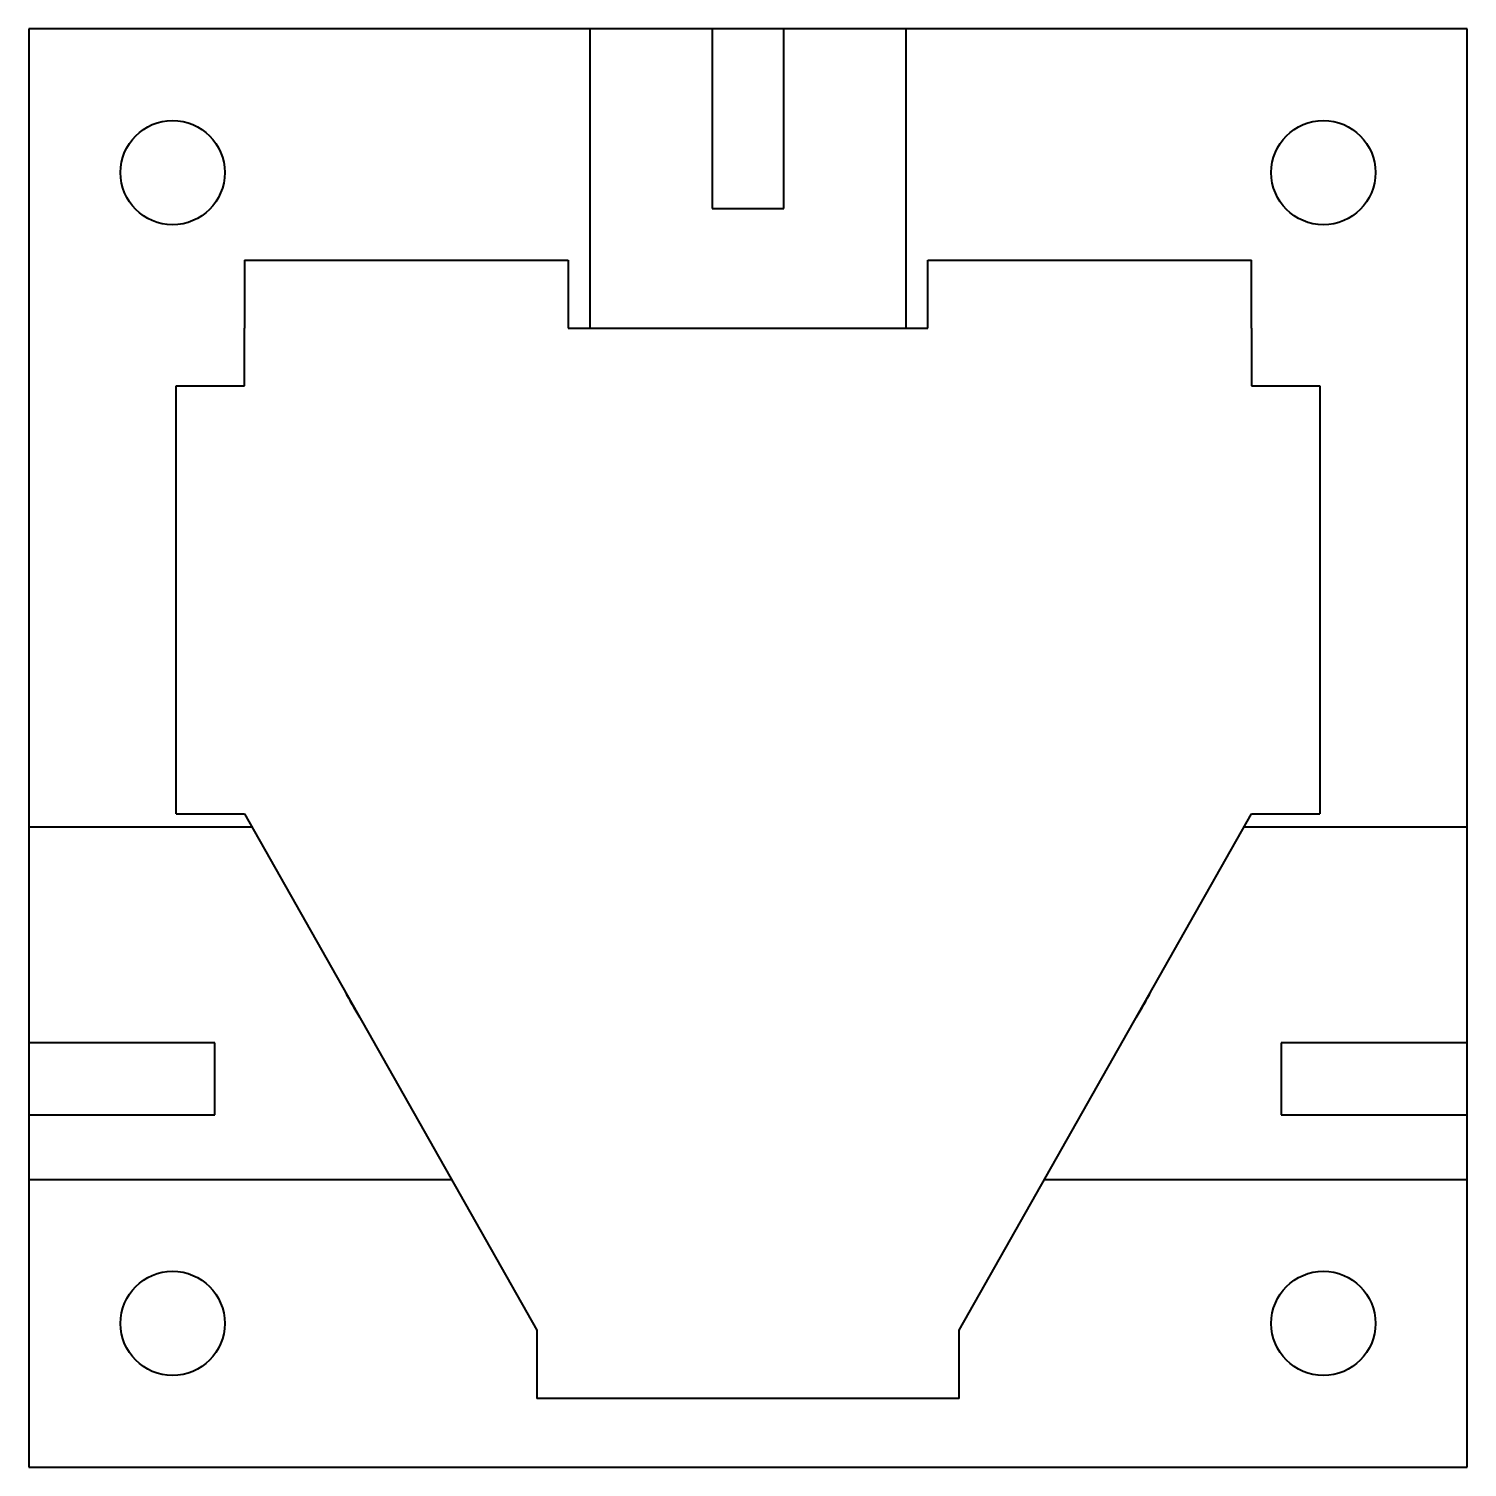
# Model space of a CAD drawing. Header units: millimetres. Extents: x -20 to 20, y -20 to 20.
import ezdxf

# ---------------------------------------------------------------- set-up
doc = ezdxf.new("R2010")
doc.units = ezdxf.units.MM
doc.linetypes.add('K5LT_BASIC', pattern=[0])

msp = doc.modelspace()

# ---------------------------------------------------------------- linework, layer by layer
at = {"color": 150, "linetype": 'K5LT_BASIC', "lineweight": 40, "true_color": 0x0080ff}
for p, q in [((-4.4, 20), (-20, 20)), ((-20, 20), (-20, -2.2)), ((-1, 20), (-4.4, 20)), ((-4.4, 20), (-4.4, 11.67)), ((-1, 20), (-1, 15)), ((1, 20), (-1, 20)), ((1, 15), (1, 20)), ((4.4, 20), (1, 20)), ((20, 20), (4.4, 20)), ((4.4, 11.67), (4.4, 20)), ((20, -2.2), (20, 20)), ((-1, 15), (1, 15)), ((-14, 13.57), (-14, 11.67)), ((-14, 13.57), (-5, 13.57)), ((-5, 13.57), (-5, 11.67)), ((5, 13.57), (14, 13.57)), ((5, 11.67), (5, 13.57)), ((14, 11.67), (14, 13.57)), ((-14, 10.07), (-14, 11.67)), ((-5, 11.67), (5, 11.67)), ((14, 11.67), (14, 10.07)), ((-15.9, -1.83), (-15.9, 10.07)), ((-15.9, 10.07), (-14, 10.07)), ((14, 10.07), (15.9, 10.07)), ((15.9, 10.07), (15.9, -1.83)), ((-15.9, -1.83), (-14, -1.83)), ((-14, -1.83), (-5.875, -16.191)), ((5.875, -16.191), (14, -1.83)), ((14, -1.83), (15.9, -1.83)), ((-20, -2.2), (-20, -8.2)), ((-13.791, -2.2), (-20, -2.2)), ((20, -2.2), (13.791, -2.2)), ((20, -8.2), (20, -2.2)), ((-14.823, -8.2), (-20, -8.2)), ((-20, -8.2), (-20, -10.2)), ((-14.823, -10.2), (-14.823, -8.2)), ((20, -8.2), (14.823, -8.2)), ((14.823, -8.2), (14.823, -10.2)), ((20, -10.2), (20, -8.2)), ((-20, -10.2), (-14.823, -10.2)), ((-20, -10.2), (-20, -12)), ((14.823, -10.2), (20, -10.2)), ((20, -12), (20, -10.2)), ((-20, -12), (-20, -20)), ((-20, -12), (-8.246, -12)), ((8.246, -12), (20, -12)), ((20, -20), (20, -12)), ((-5.875, -16.191), (-5.875, -18.091)), ((5.875, -18.091), (5.875, -16.191)), ((5.875, -18.091), (-5.875, -18.091)), ((-20, -20), (20, -20))]:
    msp.add_line(p, q, dxfattribs=at)
for centre in [(-16, 16), (16, 16), (-16, -16), (16, -16)]:
    msp.add_circle(centre, 1.45, dxfattribs=at)
for start, end in [(207.596, 211.404), (328.596, 332.404)]:
    msp.add_arc((0, -0.9), 12.65, start, end, dxfattribs=at)

doc.saveas('drawing.dxf')
